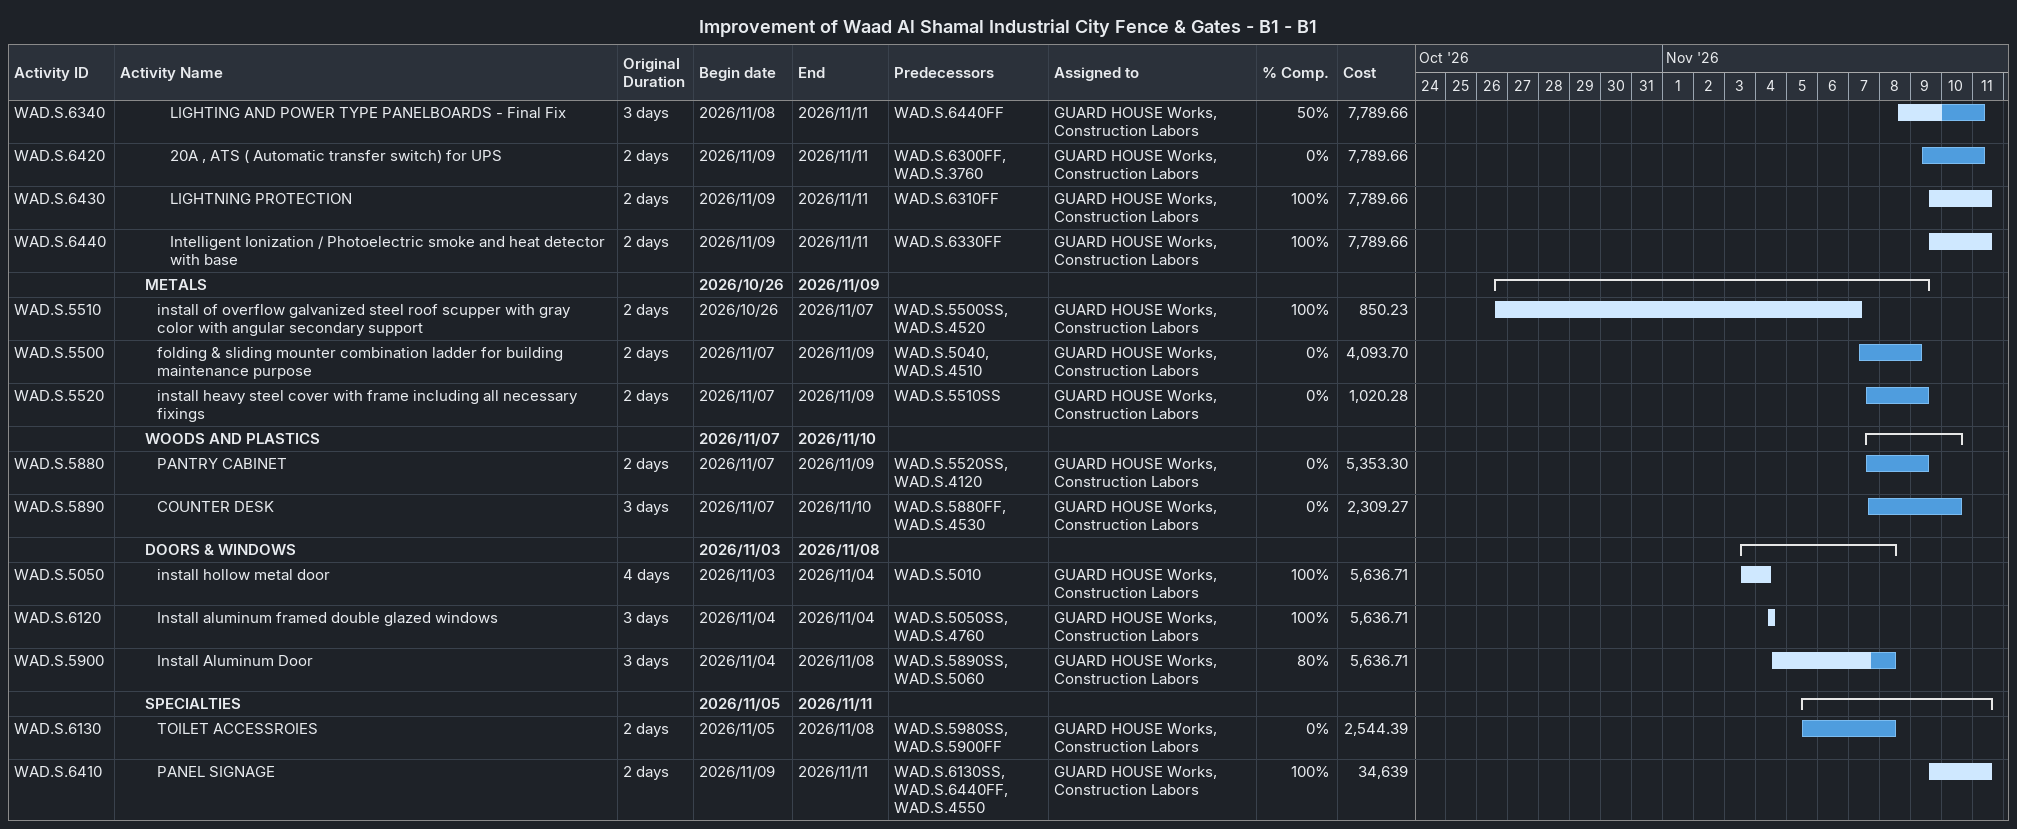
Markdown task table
Improvement of Waad Al Shamal Industrial City Fence & Gates - B1 - B1

| ID | Level | Task | Original duration | Start | Finish | Predecessors | Resources | % complete | Cost |
|---|---|---|---|---|---|---|---|---|---|
| WAD.S.6340 | 5 | LIGHTING AND POWER TYPE PANELBOARDS - Final Fix | 3d | 2026-11-08 | 2026-11-11 | WAD.S.6440FF | GUARD HOUSE Works, Construction Labors | 50 | 7789.66 |
| WAD.S.6420 | 5 | 20A , ATS ( Automatic transfer switch) for UPS | 2d | 2026-11-09 | 2026-11-11 | WAD.S.6300FF, WAD.S.3760 | GUARD HOUSE Works, Construction Labors | 0 | 7789.66 |
| WAD.S.6430 | 5 | LIGHTNING PROTECTION | 2d | 2026-11-09 | 2026-11-11 | WAD.S.6310FF | GUARD HOUSE Works, Construction Labors | 100 | 7789.66 |
| WAD.S.6440 | 5 | Intelligent Ionization / Photoelectric smoke and heat detector with base | 2d | 2026-11-09 | 2026-11-11 | WAD.S.6330FF | GUARD HOUSE Works, Construction Labors | 100 | 7789.66 |
|  | 3 | **METALS** |  | 2026-10-26 | 2026-11-09 |  |  |  |  |
| WAD.S.5510 | 4 | install of overflow galvanized steel roof scupper with gray color with angular secondary support | 2d | 2026-10-26 | 2026-11-07 | WAD.S.5500SS, WAD.S.4520 | GUARD HOUSE Works, Construction Labors | 100 | 850.23 |
| WAD.S.5500 | 4 | folding & sliding mounter combination ladder for building maintenance purpose | 2d | 2026-11-07 | 2026-11-09 | WAD.S.5040, WAD.S.4510 | GUARD HOUSE Works, Construction Labors | 0 | 4093.70 |
| WAD.S.5520 | 4 | install heavy steel cover with frame including all necessary fixings | 2d | 2026-11-07 | 2026-11-09 | WAD.S.5510SS | GUARD HOUSE Works, Construction Labors | 0 | 1020.28 |
|  | 3 | **WOODS AND PLASTICS** |  | 2026-11-07 | 2026-11-10 |  |  |  |  |
| WAD.S.5880 | 4 | PANTRY CABINET | 2d | 2026-11-07 | 2026-11-09 | WAD.S.5520SS, WAD.S.4120 | GUARD HOUSE Works, Construction Labors | 0 | 5353.30 |
| WAD.S.5890 | 4 | COUNTER DESK | 3d | 2026-11-07 | 2026-11-10 | WAD.S.5880FF, WAD.S.4530 | GUARD HOUSE Works, Construction Labors | 0 | 2309.27 |
|  | 3 | **DOORS & WINDOWS** |  | 2026-11-03 | 2026-11-08 |  |  |  |  |
| WAD.S.5050 | 4 | install hollow metal door | 4d | 2026-11-03 | 2026-11-04 | WAD.S.5010 | GUARD HOUSE Works, Construction Labors | 100 | 5636.71 |
| WAD.S.6120 | 4 | Install aluminum framed double glazed windows | 3d | 2026-11-04 | 2026-11-04 | WAD.S.5050SS, WAD.S.4760 | GUARD HOUSE Works, Construction Labors | 100 | 5636.71 |
| WAD.S.5900 | 4 | Install Aluminum Door | 3d | 2026-11-04 | 2026-11-08 | WAD.S.5890SS, WAD.S.5060 | GUARD HOUSE Works, Construction Labors | 80 | 5636.71 |
|  | 3 | **SPECIALTIES** |  | 2026-11-05 | 2026-11-11 |  |  |  |  |
| WAD.S.6130 | 4 | TOILET ACCESSROIES | 2d | 2026-11-05 | 2026-11-08 | WAD.S.5980SS, WAD.S.5900FF | GUARD HOUSE Works, Construction Labors | 0 | 2544.39 |
| WAD.S.6410 | 4 | PANEL SIGNAGE | 2d | 2026-11-09 | 2026-11-11 | WAD.S.6130SS, WAD.S.6440FF, WAD.S.4550 | GUARD HOUSE Works, Construction Labors | 100 | 34639 |
